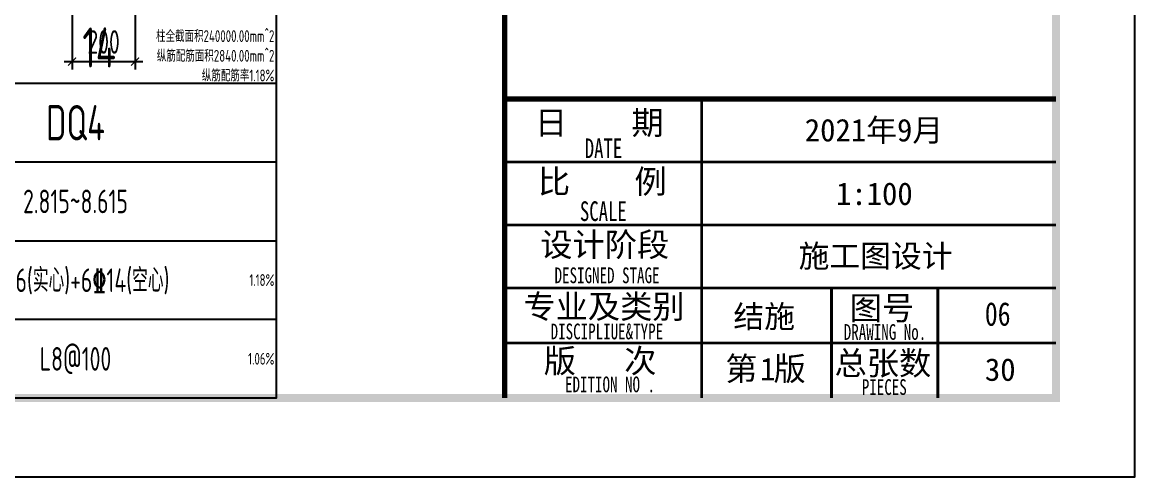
# Model space of a CAD drawing. Extents: x -1058961 to 23600, y -449123 to 2751847.
# Drawn here: x -389628 to -375502, y -150402 to -144626 of the extents above; entities that cross this region are included whole.
import ezdxf
from ezdxf.enums import TextEntityAlignment as Align

# ---------------------------------------------------------------- set-up
doc = ezdxf.new("R2010")
doc.units = 0
doc.header["$LTSCALE"] = 1000
doc.layers.get('0').update_dxf_attribs({"linetype": 'CONTINUOUS'})
doc.layers.get('DEFPOINTS').update_dxf_attribs({"linetype": 'CONTINUOUS'})
for name, color, linetype in [('-TK', 7, 'CONTINUOUS'), ('COLU_DE_DIM', 3, 'CONTINUOUS'), ('TAB', 7, 'CONTINUOUS'), ('TAB_TEXT', 7, 'CONTINUOUS'), ('图签文字', 4, 'CONTINUOUS')]:
    doc.layers.add(name, color=color, linetype=linetype)
doc.layers.add('图框', color=9, linetype='CONTINUOUS', lineweight=18)
doc.layers.add('图签', color=147, linetype='CONTINUOUS', lineweight=18)
doc.layers.add('配箍校核', color=34, linetype='CONTINUOUS', plot=False)
doc.styles.add('BW_Rein', font='Tssdeng.shx', dxfattribs={"width": 0.7, "bigfont": 'hztxt.shx'})
doc.styles.add('TSSD_DIMENSION', font='Tssdeng.shx', dxfattribs={"width": 0.7, "bigfont": 'tssdchn.shx'})
doc.styles.add('TSSD_REIN', font='tssdeng.shx', dxfattribs={"width": 0.7, "height": 300, "bigfont": 'tssdchn.shx'})
doc.styles.add('宋体', font='', dxfattribs={"height": 50})
doc.styles.add('建筑图签-1', font='simhei.ttf', dxfattribs={"width": 0.7})
doc.styles.get('宋体').set_extended_font_data('SimSun')
doc.dimstyles.new('TSSD_25_100', dxfattribs={"dimtxt": 300, "dimasz": 100, "dimexe": 100, "dimexo": 250, "dimgap": 100, "dimtad": 1, "dimdec": 0, "dimlfac": 0.25, "dimzin": 0, "dimdsep": 46, "dimtxsty": 'TSSD_DIMENSION', "dimblk": 'ARCHTICK', "dimcen": 0, "dimdle": 100, "dimclrt": 7, "dimadec": 0, "dimazin": 0, "dimtfac": 1, "dimtdec": 0, "dimtix": 1, "dimtmove": 2, "dimatfit": 3, "dimldrblk": 'ARCHTICK', "dimfxl": 0, "dimtolj": 1, "dimtzin": 0, "dimarcsym": 0})

# ---------------------------------------------------------------- blocks, each defined once
blk = doc.blocks.new('A1')
blk.add_lwpolyline([(0, 59400), (0, 0), (84100, 0), (84100, 59400)], close=True)
at = {"const_width": 100}
blk.add_lwpolyline([(2500, 58400), (2500, 1000), (83100, 1000), (83100, 58400)], close=True, dxfattribs=at)
at = {"layer": '图框'}
for points, const_width in [([(76100, 1000), (76100, 58400)], 70), ([(76100, 4800), (83100, 4800)], 70), ([(78600, 2400), (78600, 4800)], 35), ([(76100, 4000), (83100, 4000)], 35), ([(76100, 3200), (83100, 3200)], 35), ([(76100, 2400), (83100, 2400)], 35), ([(76100, 2400), (82600, 2400)], 35), ([(78600, 1000), (78600, 2400)], 35), ([(80250, 1000), (80250, 2400)], 35), ([(80250, 1000), (80250, 2400)], 35), ([(80250, 1000), (80250, 2400)], 35), ([(81600, 1000), (81600, 2400)], 35), ([(76100, 1700), (80250, 1700)], 35), ([(80250, 1700), (83100, 1700)], 35)]:
    blk.add_lwpolyline(points, dxfattribs=dict(at, const_width=const_width))
at = {"layer": '图框', "style": '建筑图签-1', "width": 0.7}
for s, height, p in [('DATE', 250, (77116, 4049)), ('SCALE', 250, (77055, 3250)), ('DESIGNED STAGE', 200, (76733, 2460)), ('DISCIPLIUE&TYPE', 200, (76683, 1747)), ('DRAWING No.', 200, (80405, 1740)), ('EDITION NO .', 200, (76866, 1074)), ('PIECES', 200, (80634, 1040))]:
    blk.add_text(s, height=height, dxfattribs=at).set_placement(p)
at = {"layer": '图签', "color": 2, "style": '宋体'}
for s, height, p in [('2021年9月', 286.7, (79910, 4262)), ('1:100', 286.7, (80306, 3454)), ('施工图设计', 286.7, (79832, 2662)), ('结施', 286.7, (79004, 1893)), ('1', 287, (79343, 1225)), ('30', 286.7, (82197, 1219))]:
    blk.add_text(s, height=height, dxfattribs=at).set_placement(p)
at = {"layer": '图签文字', "color": 7, "style": '建筑图签-1'}
for s, p in [('日    期', (76484, 4349)), ('比    例', (76522, 3602)), ('设计阶段', (76552, 2800)), ('专业及类别', (76338, 2013)), ('图号', (80481, 1994)), ('版   次 ', (76596, 1323)), ('第 版', (78901, 1223)), ('总张数', (80288, 1294))]:
    blk.add_text(s, height=300, dxfattribs=at).set_placement(p)
blk = doc.blocks.new('_ArchTick')
at = {"color": 0, "linetype": 'ByBlock', "const_width": 0.15}
blk.add_lwpolyline([(-0.5, -0.5), (0.5, 0.5)], dxfattribs=at)
blk = doc.blocks.new('*D3369')
at = {"layer": 'COLU_DE_DIM', "color": 0, "lineweight": -2}
for p, q in [((-388995, -144377), (-388995, -145227)), ((-388195, -144377), (-388195, -145227)), ((-389095, -145127), (-388095, -145127))]:
    blk.add_line(p, q, dxfattribs=at)
at = {"layer": 'DEFPOINTS', "color": 0}
for p in [(-388995, -144127), (-388195, -144127), (-388195, -145127)]:
    blk.add_point(p, dxfattribs=at)
at = {"layer": 'COLU_DE_DIM', "color": 0, "lineweight": -2, "xscale": 100, "yscale": 100, "zscale": 100, "rotation": 180}
blk.add_blockref('_ArchTick', (-388995, -145127), dxfattribs=at)
at = {"layer": 'COLU_DE_DIM', "color": 0, "lineweight": -2, "xscale": 100, "yscale": 100, "zscale": 100}
blk.add_blockref('_ArchTick', (-388195, -145127), dxfattribs=at)
at = {"layer": 'COLU_DE_DIM', "color": 7, "insert": (-388595, -144877), "char_height": 300, "attachment_point": 5, "style": 'TSSD_DIMENSION'}
blk.add_mtext('\\A1;200', dxfattribs=at)

msp = doc.modelspace()

# ---------------------------------------------------------------- linework, layer by layer
at = {"layer": 'TAB'}
msp.add_lwpolyline([(-390902.13, -138872.94), (-386402.13, -138872.94), (-386402.13, -149402.49), (-390902.13, -149402.49), (-390902.13, -138872.94), (-390902.13, -145402.49), (-386402.13, -145402.49), (-386402.13, -146402.49), (-390902.13, -146402.49), (-390902.13, -147402.49), (-386402.13, -147402.49), (-386402.13, -148402.49), (-390902.13, -148402.49)], dxfattribs=at)

# ---------------------------------------------------------------- block references
at = {"layer": '-TK'}
msp.add_blockref('A1', (-459602.31, -150402.49), dxfattribs=at)

# ---------------------------------------------------------------- texts
at = {"layer": 'TAB_TEXT', "style": 'TSSD_REIN', "width": 0.7}
for s, height, p in [('DQ4', 450, (-388952.13, -145902.49)), ('2.815~8.615', 300, (-388952.13, -146902.49)), ('L8@100', 300, (-388952.13, -148902.49))]:
    msp.add_text(s, height=height, dxfattribs=at).set_placement(p, align=Align.MIDDLE)
at = {"layer": 'TAB_TEXT', "color": 1, "style": 'TSSD_REIN', "width": 0.7}
msp.add_text('8%%13216(实心)+6%%13214(空心)', height=300, dxfattribs=at).set_placement((-388952.13, -147902.49), align=Align.MIDDLE)
at = {"layer": '图签文字', "color": 1, "style": '建筑图签-1', "width": 0.8}
msp.add_text('06', height=300, dxfattribs=at).set_placement((-377405.75, -148483.11))
at = {"layer": '配箍校核', "color": 1, "style": 'BW_Rein', "width": 0.7}
msp.add_text('14', height=510, dxfattribs=at).set_placement((-388652.13, -144947.49), align=Align.MIDDLE_CENTER)
at = {"layer": '配箍校核', "style": 'BW_Rein', "width": 0.7}
for s, p in [('柱全截面积240000.00mm^ 2', (-386427.13, -144877.49)), ('纵筋配筋面积2840.00mm^ 2', (-386427.13, -145127.49)), ('纵筋配筋率1.18%', (-386427.13, -145377.49))]:
    msp.add_text(s, height=150, dxfattribs=at).set_placement(p, align=Align.RIGHT)
for s, p in [('1.18%', (-386427.13, -147902.49)), ('1.06%', (-386427.13, -148902.49))]:
    msp.add_text(s, height=150, dxfattribs=at).set_placement(p, align=Align.MIDDLE_RIGHT)

# ---------------------------------------------------------------- dimensions: what is measured, and where the dimension line sits
at = {"layer": 'COLU_DE_DIM'}
dim = msp.add_linear_dim(base=(-388195.37, -145127.28), p1=(-388995.37, -144127.28), p2=(-388195.37, -144127.28), angle=360, dimstyle='TSSD_25_100', dxfattribs=at)
dim.commit()
dim.dimension.update_dxf_attribs({"geometry": '*D3369', "text_midpoint": (-388595.37, -144877.28)})

doc.saveas('drawing.dxf')
